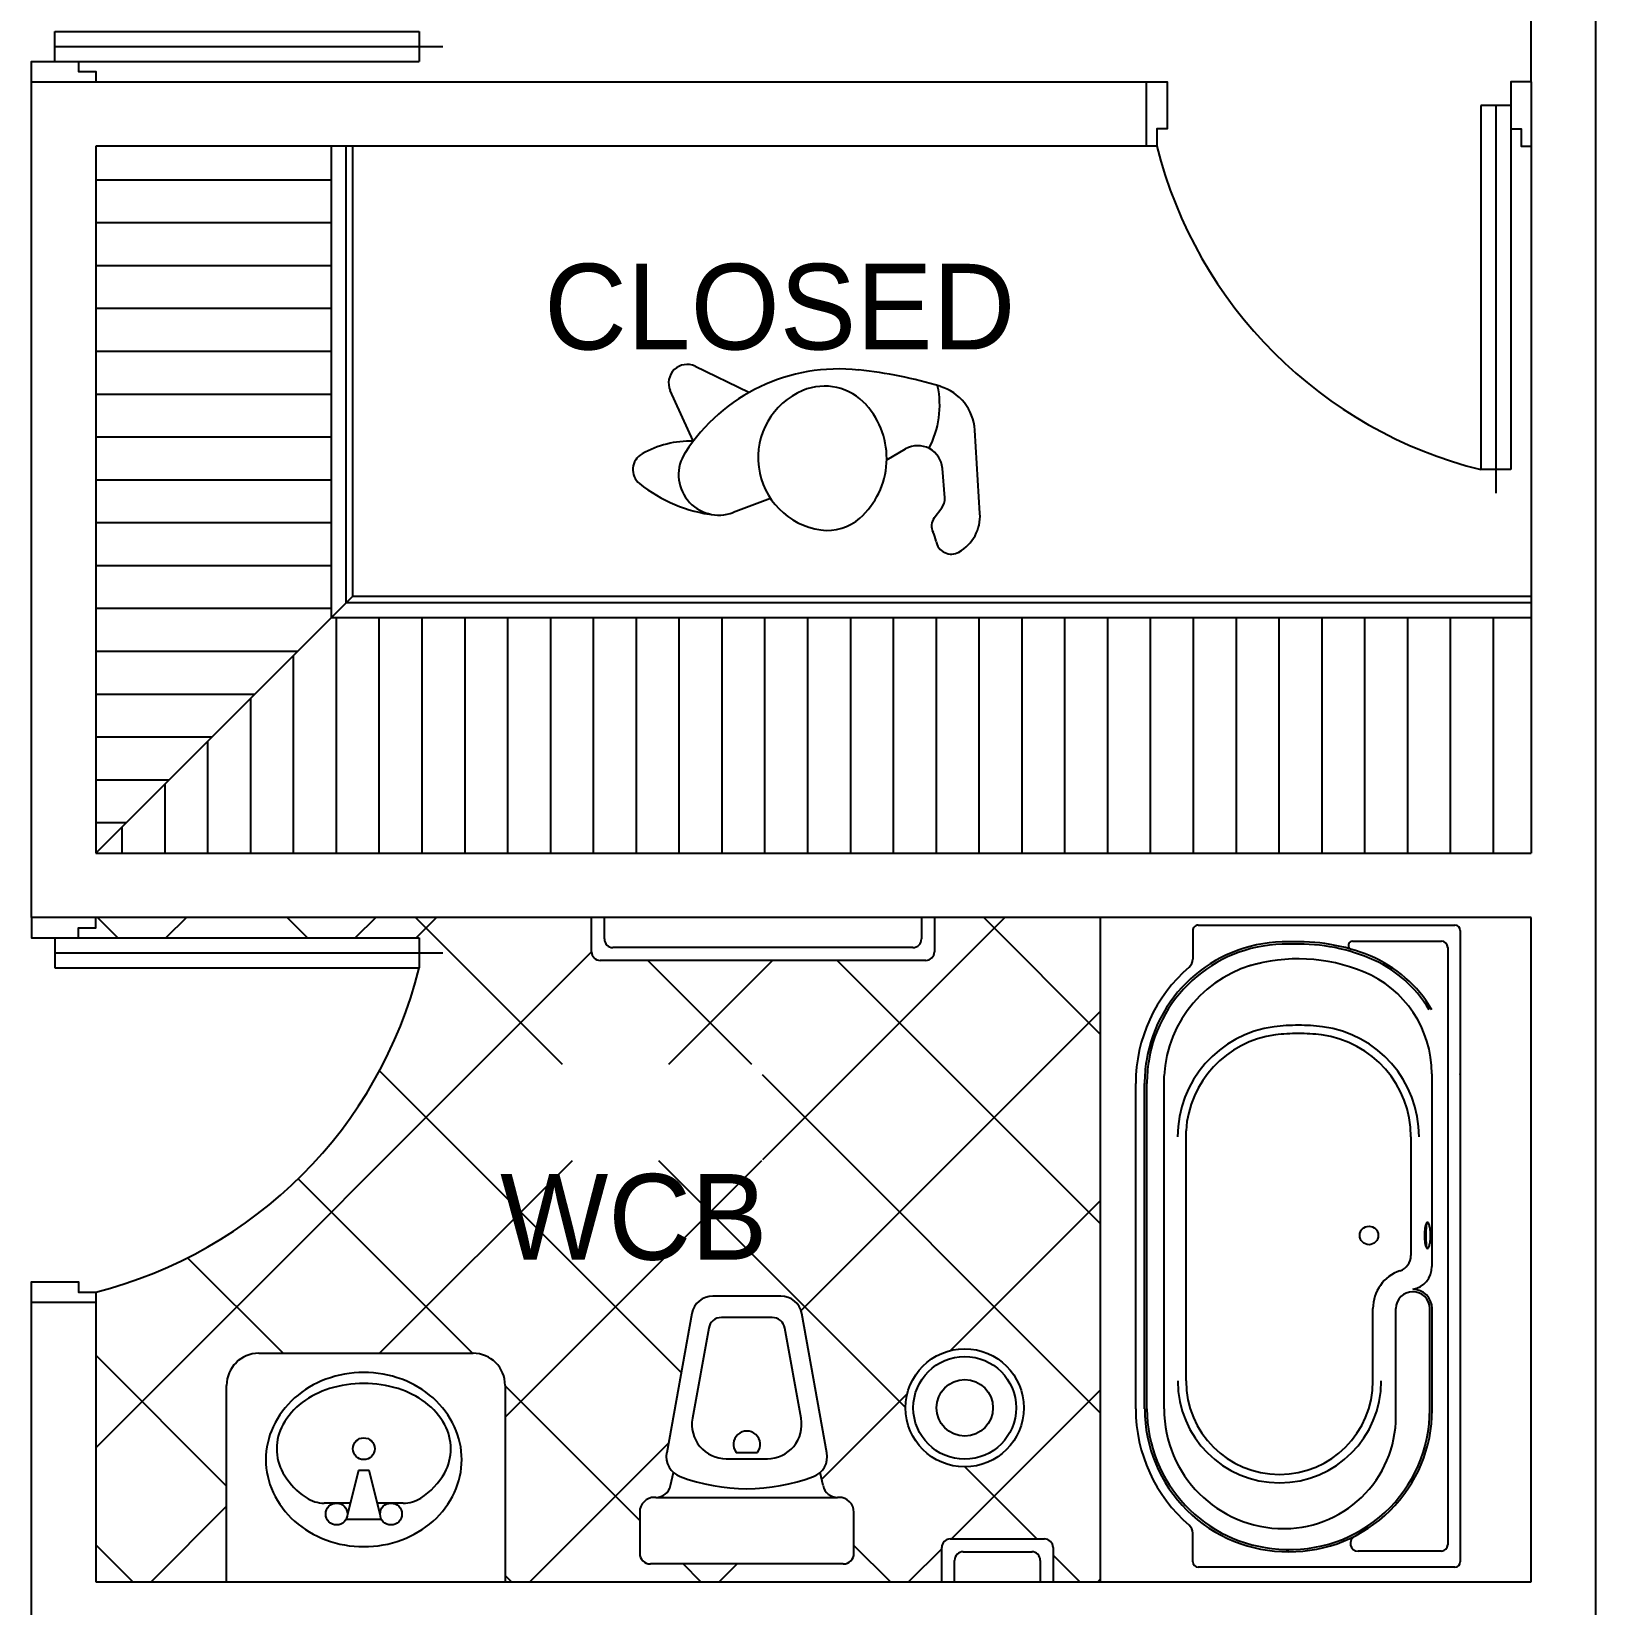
# Model space of a CAD drawing. Header units: inches. Extents: x 105.6 to 147.4, y 37.5 to 62.2.
# Drawn here: x 124.505 to 128.155, y 44.264 to 47.935 of the extents above; entities that cross this region are included whole.
import ezdxf

# ---------------------------------------------------------------- set-up
doc = ezdxf.new("R2010")
doc.units = ezdxf.units.IN
doc.header["$MEASUREMENT"] = 0
for name, color, linetype in [('detalle ventanas', 2, 'Continuous'), ('Gente', 11, 'Continuous'), ('Layer2', 4, 'Continuous'), ('muebles.', 1, 'Continuous'), ('ptyvt', 2, 'Continuous'), ('puertas y ventanas', 1, 'Continuous')]:
    doc.layers.add(name, color=color, linetype=linetype)
doc.layers.add('TEXTO', color=2, linetype='Continuous', lineweight=15)

# ---------------------------------------------------------------- blocks, each defined once
blk = doc.blocks.new('DEGHDFG')
at = {"color": 1, "linetype": 'Continuous'}
for p, q in [((268.5096, 333.7833), (268.5096, 335.2565)), ((268.522, 335.269), (269.1213, 335.269)), ((269.1338, 335.2565), (269.1338, 335.1897)), ((268.5387, 333.8232), (268.5387, 335.2165)), ((268.5537, 335.2315), (268.7478, 335.2315)), ((268.6598, 334.9177), (268.6598, 334.6656)), ((268.5753, 334.9015), (268.5753, 334.6656)), ((268.5807, 334.9015), (268.5807, 334.6656)), ((269.2008, 334.8994), (269.2008, 334.1221)), ((269.2407, 334.8994), (269.2407, 334.1404)), ((269.2462, 334.8994), (269.2462, 334.1404)), ((269.267, 334.8994), (269.267, 334.1404)), ((268.7135, 334.8345), (268.7135, 334.6656)), ((269.1496, 334.8345), (269.1496, 334.2507)), ((268.576, 334.1175), (268.576, 334.5674)), ((268.6248, 334.2648), (268.6248, 334.5418)), ((269.1338, 333.7833), (269.1338, 333.8501)), ((268.7612, 333.8083), (268.5537, 333.8083)), ((269.1213, 333.7708), (268.522, 333.7708))]:
    blk.add_line(p, q, dxfattribs=at)
blk.add_circle((268.7226, 334.4949), 0.0216, dxfattribs=at)
for centre, radius, start, end in [((268.522, 335.2565), 0.0125, 90, 180), ((269.1213, 335.2565), 0.0125, 0, 90), ((268.5537, 335.2165), 0.015, 90, 180), ((268.9066, 334.9015), 0.3313, 89.461, 180), ((268.907, 334.9015), 0.3263, 85.4325, 180), ((268.7478, 335.2131), 0.0184, 297.0034, 90), ((268.9128, 334.8994), 0.3333, 0, 90.5373), ((268.9128, 334.8994), 0.3279, 0, 86.4763), ((268.9211, 334.9177), 0.2613, 87.7185, 180), ((268.9211, 334.8994), 0.2797, 0, 90), ((269.1588, 335.1897), 0.025, 180, 229.2943), ((268.9091, 334.8994), 0.3579, 0, 49.2943), ((268.9315, 334.8345), 0.2376, 0, 180), ((268.9315, 334.8345), 0.2181, 0, 180), ((268.6203, 334.6656), 0.0449, 180, 270), ((268.6203, 334.6656), 0.0395, 180, 0), ((268.6203, 334.6656), 0.0932, 288.7631, 0), ((268.6301, 334.5674), 0.0541, 100.5023, 180), ((268.6623, 334.5418), 0.0375, 108.7631, 180), ((268.7065, 334.4949), 0.1276, 174.3935, 180), ((268.6465, 334.5008), 0.0672, 166.6674, 174.3935), ((268.6092, 334.5097), 0.0289, 150.2241, 166.6674), ((268.5861, 334.5228), 0.00235, 90, 150.2241), ((268.5861, 334.5228), 0.00235, 29.7759, 90), ((268.5302, 334.5119), 0.0591, 6.5949, 12.1924), ((268.5631, 334.5097), 0.0289, 13.3326, 29.7759), ((268.4429, 334.5018), 0.1469, 2.7417, 6.5949), ((268.2999, 334.4949), 0.2901, 360, 2.7417), ((268.5258, 334.5008), 0.0672, 5.6065, 13.3326), ((268.4657, 334.4949), 0.1276, 360, 5.6065), ((268.7065, 334.4949), 0.1276, 180, 185.6065), ((268.6465, 334.489), 0.0672, 185.6065, 193.3326), ((268.6092, 334.4802), 0.0289, 193.3326, 209.7759), ((268.5302, 334.478), 0.0591, 347.8076, 353.4051), ((268.5631, 334.4802), 0.0289, 330.2241, 346.6674), ((268.4429, 334.4881), 0.1469, 353.4051, 357.2583), ((268.2999, 334.4949), 0.2901, 357.2583, 0), ((268.5258, 334.489), 0.0672, 346.6674, 354.3935), ((268.4657, 334.4949), 0.1276, 354.3935, 0), ((268.5861, 334.467), 0.00235, 209.7759, 270), ((268.5861, 334.467), 0.00235, 270, 330.2241), ((268.8645, 334.2648), 0.2589, 180, 262.609), ((268.8645, 334.2648), 0.2397, 180, 262.609), ((268.9103, 334.2648), 0.2397, 277.391, 356.6233), ((268.9103, 334.2648), 0.2589, 277.391, 0), ((268.9091, 334.1404), 0.3579, 310.7057, 360), ((268.9091, 334.1404), 0.3317, 351.0274, 360), ((268.9091, 334.1404), 0.3371, 351.0274, 360), ((268.8874, 334.249), 0.3995, 198.9445, 199.2182), ((268.8333, 334.1175), 0.2573, 180, 247.6381), ((268.917, 334.1374), 0.2842, 281.9798, 356.8992), ((268.917, 334.1391), 0.3237, 268.7699, 351.0274), ((268.917, 334.1391), 0.3291, 268.8046, 351.0274), ((268.8874, 334.4412), 0.4368, 262.609, 270), ((268.8874, 334.4412), 0.4176, 262.609, 270), ((268.8874, 334.4412), 0.4176, 270, 277.391), ((268.8874, 334.4412), 0.4368, 270, 277.391), ((268.8333, 334.1175), 0.2973, 210.1713, 247.6381), ((268.8333, 334.1175), 0.2919, 210.7907, 247.6381), ((268.8874, 334.249), 0.4341, 247.6381, 272.9844), ((268.8874, 334.249), 0.3995, 247.6381, 286.8714), ((269.1588, 333.8501), 0.025, 130.7057, 180), ((268.5537, 333.8232), 0.015, 180, 270), ((268.8874, 334.249), 0.4395, 247.6381, 272.9585), ((268.7612, 333.8179), 0.00967, 269.9999, 73.6816), ((268.522, 333.7833), 0.0125, 180, 270), ((269.1213, 333.7833), 0.0125, 270, 0)]:
    blk.add_arc(centre, radius, start, end, dxfattribs=at)
blk = doc.blocks.new('MUBA02PL')
at = {"color": 0, "linetype": 'ByBlock'}
for p, q in [((0.025, -0.225), (0.025, 0.225)), ((0.1453, 0.25), (0.05, 0.25)), ((0.1803, 0.212), (0.1803, 0.215)), ((0.1803, 0.212), (0.1803, -0.212)), ((0.6089, 0.1284), (0.2844, 0.187)), ((0.2077, 0.1779), (0.2382, 0.171)), ((0.65, -0.0792), (0.65, 0.0792)), ((0.2844, -0.187), (0.6089, -0.1284)), ((0.2077, -0.1779), (0.2382, -0.171)), ((0.1803, -0.215), (0.1803, -0.212)), ((0.05, -0.25), (0.1453, -0.25))]:
    blk.add_line(p, q, dxfattribs=at)
for points in [[(0.5753, 0.0888), (0.3647, 0.1268, 0.467538), (0.2705, 0.0481), (0.2705, -0.0481, 0.467538), (0.3647, -0.1268), (0.5753, -0.0888, 0.362827), (0.6, -0.0593), (0.6, 0.0593, 0.362827)], [(0.285, -0.025, 2), (0.285, 0.025)]]:
    blk.add_lwpolyline(points, format="xyb", close=True, dxfattribs=at)
for centre, radius, start, end in [((0.05, 0.225), 0.025, 90, 180), ((0.1453, 0.215), 0.035, 0, 90), ((0.2153, 0.212), 0.035, 180, 257.3856), ((0.2755, 0.1378), 0.05, 79.7685, 159.3632), ((0.6415, 0), 0.441, 159.3632, 200.6368), ((0.6, 0.0792), 0.05, 0, 79.7685), ((0.6, -0.0792), 0.05, 280.2315, 0), ((0.2153, -0.212), 0.035, 102.6144, 180), ((0.2755, -0.1378), 0.05, 200.6368, 280.2315), ((0.1453, -0.215), 0.035, 270, 0), ((0.05, -0.225), 0.025, 180, 270)]:
    blk.add_arc(centre, radius, start, end, dxfattribs=at)
blk = doc.blocks.new('LAVABO')
at = {"color": 1}
for p, q in [((-0.778, -0.0803), (-0.695, -0.0803)), ((-0.7746, -0.093), (-0.7492, -0.1946)), ((-0.7238, -0.1946), (-0.6984, -0.093)), ((-0.8287, -0.1184), (-0.7683, -0.1184)), ((-0.7048, -0.1184), (-0.6442, -0.1184)), ((-0.7492, -0.1946), (-0.7238, -0.1946))]:
    blk.add_line(p, q, dxfattribs=at)
blk.add_lwpolyline([(-0.5079, -0.22, 0.109452), (-0.5249, -0.1434, 0.102376), (-0.5749, -0.0763, 0.093737), (-0.6478, -0.0326, 0.088426), (-0.7365, -0.0168, 0.088426), (-0.8252, -0.0326, 0.093737), (-0.8981, -0.0763, 0.102376), (-0.9481, -0.1434, 0.109452), (-0.9651, -0.22, 0.109452), (-0.9481, -0.2965, 0.102376), (-0.8981, -0.3637, 0.093737), (-0.8252, -0.4074, 0.088426), (-0.7365, -0.4232, 0.088426), (-0.6478, -0.4074, 0.093737), (-0.5749, -0.3637, 0.102376), (-0.5249, -0.2965, 0.109452)], format="xyb", close=True, dxfattribs=at)
for centre in [(-0.8, -0.093), (-0.673, -0.093), (-0.7365, -0.2454)]:
    blk.add_circle(centre, 0.0254, dxfattribs=at)
for centre, radius, start, end in [((-0.7819, -0.2686), 0.1638, 122.2598, 151.0888), ((-0.8287, -0.1946), 0.0762, 90, 122.2598), ((-0.6442, -0.1946), 0.0762, 56.0955, 90), ((-0.7186, -0.3053), 0.2096, 53.1301, 56.0955), ((-0.6911, -0.2686), 0.1638, 28.9112, 53.1301), ((-0.824, -0.2454), 0.1157, 151.0888, 180), ((-0.649, -0.2454), 0.1157, 0, 28.9112), ((-0.824, -0.2454), 0.1157, 180, 208.9112), ((-0.649, -0.2454), 0.1157, 331.0888, 0), ((-0.7819, -0.2221), 0.1638, 208.9112, 233.1301), ((-0.6911, -0.2221), 0.1638, 306.8699, 331.0888), ((-0.7544, -0.1855), 0.2096, 233.1301, 252.7421), ((-0.7186, -0.1855), 0.2096, 287.2579, 306.8699), ((-0.7365, -0.1277), 0.27, 252.7421, 270), ((-0.7365, -0.1277), 0.27, 270, 287.2579)]:
    blk.add_arc(centre, radius, start, end, dxfattribs=at)

msp = doc.modelspace()

# ---------------------------------------------------------------- hatches: boundary and pattern name
at = {"true_color": 0xc49980}
h = msp.add_hatch(dxfattribs=at)
h.set_pattern_fill('LINE', color=33, scale=0.8, style=0)
h.set_pattern_definition([(0, (50.51674, -7.41099), (0, 0.1), [])])
h.paths.add_polyline_path([(124.6551, 46.0175), (125.2051, 46.5675), (125.2051, 47.6675), (124.6551, 47.6675)])
h = msp.add_hatch(dxfattribs=at)
h.set_pattern_fill('LINE', color=33, scale=0.8, angle=90, style=0)
h.set_pattern_definition([(90, (50.51674, -7.71099), (-0.1, 6e-18), [])])
h.paths.add_polyline_path([(125.2051, 46.5675), (124.6551, 46.0175), (128.0051, 46.0175), (128.0051, 46.5675)])

# ---------------------------------------------------------------- linework, layer by layer
at = {"color": 2}
for p, q in [((124.5598, 47.9351), (125.4098, 47.9351)), ((127.8874, 47.7627), (127.8874, 46.9127)), ((124.5598, 45.7499), (125.4098, 45.7499))]:
    msp.add_line(p, q, dxfattribs=at)
at = {"color": 33}
for p, q in [((125.2051, 46.5675), (125.2051, 47.6675)), ((125.2551, 46.6175), (124.6551, 46.0175))]:
    msp.add_line(p, q, dxfattribs=at)
at = {"color": 33, "true_color": 0xc49980}
for p, q in [((125.2398, 46.6025), (125.2398, 47.6697)), ((125.2551, 46.6175), (125.2551, 47.6675)), ((125.2551, 46.6175), (128.0051, 46.6175)), ((125.2398, 46.6025), (128.0051, 46.6025)), ((125.2051, 46.5675), (128.0051, 46.5675))]:
    msp.add_line(p, q, dxfattribs=at)
at = {"color": 1}
for p, q in [((125.8121, 45.7875), (125.8121, 45.8675)), ((125.8421, 45.8175), (125.8421, 45.8675)), ((126.5821, 45.8675), (126.5821, 45.8175)), ((126.6121, 45.8675), (126.6121, 45.7875)), ((126.5621, 45.7975), (125.8621, 45.7975)), ((126.5921, 45.7675), (125.8321, 45.7675)), ((126.6493, 44.4175), (126.8692, 44.4175)), ((126.6293, 44.3175), (126.6293, 44.3975)), ((126.6793, 44.3875), (126.8401, 44.3875)), ((126.8892, 44.3975), (126.8892, 44.3175)), ((126.6593, 44.3175), (126.6593, 44.3675)), ((126.8592, 44.3675), (126.8592, 44.3175))]:
    msp.add_line(p, q, dxfattribs=at)
for radius in [0.1379, 0.1199, 0.0659]:
    msp.add_circle((126.6829, 44.7234), radius, dxfattribs=at)
for centre, start, end in [((125.8621, 45.8175), 180, 270), ((126.5621, 45.8175), 270, 360), ((125.8321, 45.7875), 180, 270), ((126.5921, 45.7875), 270, 360), ((126.6493, 44.3975), 90, 180), ((126.8692, 44.3975), 0, 90), ((126.6793, 44.3675), 90, 180), ((126.8392, 44.3675), 0, 90)]:
    msp.add_arc(centre, 0.02, start, end, dxfattribs=at)
at = {"layer": 'detalle ventanas', "color": 5}
for p, q in [((128.0051, 47.8175), (128.0051, 48.7421)), ((128.1551, 48.7421), (128.1551, 40.4175)), ((124.5051, 47.8175), (124.5051, 47.8175)), ((124.5051, 47.8175), (127.1074, 47.8175)), ((124.5051, 45.8675), (124.5051, 47.8175)), ((127.1074, 47.6675), (127.1074, 47.8175)), ((127.1074, 47.6675), (127.1074, 47.8175)), ((128.0051, 47.8175), (128.0051, 46.0175)), ((127.1074, 47.6675), (124.6551, 47.6675)), ((124.6551, 47.6675), (124.6551, 46.0175)), ((124.6551, 46.0175), (128.0051, 46.0175)), ((124.5051, 45.8675), (124.5051, 45.8675)), ((124.6551, 45.8675), (124.5051, 45.8675)), ((128.0051, 45.8675), (124.6551, 45.8675)), ((128.0051, 44.3175), (128.0051, 45.8675)), ((124.5051, 44.1675), (124.5051, 44.9699)), ((124.5051, 44.9699), (124.6551, 44.9699)), ((124.6551, 44.9699), (124.6551, 44.3175)), ((124.6551, 44.3175), (128.0051, 44.3175))]:
    msp.add_line(p, q, dxfattribs=at)
at = {"layer": 'Gente'}
for p, q in [((126.179, 47.0923), (126.0536, 47.1537)), ((126.0495, 46.9795), (125.9958, 47.0976)), ((126.7185, 46.8106), (126.7066, 47.0049)), ((126.5009, 46.9356), (126.5451, 46.9609)), ((126.6364, 46.8465), (126.6309, 46.9155)), ((126.2299, 46.8452), (126.1427, 46.8126)), ((126.6119, 46.8003), (126.6297, 46.8237))]:
    msp.add_line(p, q, dxfattribs=at)
for centre, radius, start, end in [((126.0348, 47.1153), 0.0428, 63.8988, 204.4247), ((126.3894, 46.7199), 0.4277, 83.8075, 147.0958), ((126.3201, 46.0813), 1.0704, 73.4031, 83.8075), ((126.3708, 46.9404), 0.17, 112.746, 261.956), ((126.3557, 46.9764), 0.131, 41.7971, 112.746), ((126.4091, 47.0633), 0.2155, 332.0521, 12.112), ((126.5933, 46.998), 0.1135, 3.5076, 73.4031), ((126.314, 46.9391), 0.1869, 311.7514, 41.7971), ((125.9503, 46.9128), 0.0419, 119.0732, 231.1184), ((126.0457, 46.7413), 0.2382, 89.0903, 119.0732), ((126.1096, 46.901), 0.0944, 147.0958, 290.5492), ((126.5736, 46.911), 0.0575, 4.5143, 119.7562), ((126.137, 47.1444), 0.3394, 231.1184, 263.572), ((126.603, 46.8439), 0.0334, 322.7892, 4.5143), ((126.6217, 46.8046), 0.097, 299.5813, 3.5076), ((126.3629, 46.8844), 0.1135, 261.956, 311.7514), ((126.6369, 46.7813), 0.0314, 142.7892, 208.134), ((126.5506, 46.7351), 0.0664, 9.2551, 28.134), ((126.6518, 46.7516), 0.0361, 189.2551, 299.5813)]:
    msp.add_arc(centre, radius, start, end, dxfattribs=at)
at = {"layer": 'Layer2', "color": 14}
for p, q in [((124.707, 45.8199), (124.6594, 45.8675)), ((124.8665, 45.8675), (124.8189, 45.8199)), ((125.149, 45.8199), (125.1014, 45.8675)), ((125.3084, 45.8675), (125.2608, 45.8199)), ((125.7441, 45.5248), (125.4014, 45.8675)), ((125.4504, 45.8675), (125.4027, 45.8199)), ((126.7762, 45.8675), (126.2107, 45.302)), ((126.9998, 45.5949), (126.7272, 45.8675)), ((125.8121, 45.7873), (124.6551, 44.6302)), ((126.186, 45.5248), (125.9433, 45.7675)), ((126.2342, 45.7675), (125.9915, 45.5248)), ((126.9998, 45.153), (126.3852, 45.7675)), ((126.9998, 45.6491), (126.301, 44.9503)), ((126.0212, 44.8058), (125.3171, 45.5098)), ((126.9998, 44.711), (126.2107, 45.5001)), ((125.7666, 45.2998), (125.3176, 44.8508)), ((126.2085, 45.2998), (125.6105, 44.7018)), ((126.5449, 44.7239), (125.969, 45.2998)), ((125.5342, 44.8508), (125.1273, 45.2576)), ((126.9998, 45.2072), (126.65, 44.8574)), ((125.0922, 44.8508), (124.8695, 45.0735)), ((124.9605, 44.5406), (124.6551, 44.846)), ((125.9244, 44.4606), (125.6105, 44.7745)), ((126.5489, 44.7563), (126.349, 44.5564)), ((126.9998, 44.7652), (126.652, 44.4175)), ((125.9914, 44.6407), (125.6681, 44.3175)), ((126.8514, 44.4175), (126.6833, 44.5855)), ((124.9605, 44.4938), (124.7842, 44.3175)), ((124.7417, 44.3175), (124.6551, 44.4041)), ((126.5094, 44.3175), (126.4244, 44.4025)), ((126.6293, 44.3948), (126.552, 44.3175)), ((126.9514, 44.3175), (126.8892, 44.3797)), ((126.0675, 44.3175), (126.0257, 44.3593)), ((126.1519, 44.3593), (126.1101, 44.3175)), ((125.6255, 44.3175), (125.6105, 44.3325))]:
    msp.add_line(p, q, dxfattribs=at)
at = {"layer": 'Layer2', "color": 11, "linetype": 'Continuous', "lineweight": -2}
msp.add_line((126.9998, 44.3233), (126.994, 44.3175), dxfattribs=at)
at = {"layer": 'muebles.', "color": 2}
msp.add_line((126.9998, 44.3175), (126.9998, 45.8675), dxfattribs=at)
at = {"layer": 'muebles.', "color": 1}
for p, q in [((125.0355, 44.8508), (125.5355, 44.8508)), ((125.0355, 44.8508), (125.5355, 44.8508)), ((124.9605, 44.3175), (124.9605, 44.7758)), ((125.6105, 44.7758), (125.6105, 44.3175))]:
    msp.add_line(p, q, dxfattribs=at)
for centre, start, end in [((125.0355, 44.7758), 90, 180), ((125.5355, 44.7758), 0, 90)]:
    msp.add_arc(centre, 0.075, start, end, dxfattribs=at)
at = {"layer": 'ptyvt', "linetype": 'Continuous'}
for p, q in [((124.5598, 47.9351), (125.4098, 47.9351)), ((124.5598, 47.8651), (124.5598, 47.9351)), ((125.4098, 47.9351), (125.4098, 47.8651)), ((124.5598, 47.8651), (125.4098, 47.8651)), ((127.8874, 47.7627), (127.8874, 46.9127)), ((127.9574, 47.7627), (127.8874, 47.7627)), ((127.9574, 47.7627), (127.9574, 46.9127)), ((127.8874, 46.9127), (127.8874, 46.9127)), ((127.9574, 46.9127), (127.8874, 46.9127)), ((124.5598, 45.8199), (125.4098, 45.8199)), ((124.5598, 45.8199), (124.5598, 45.7499)), ((125.4098, 45.8199), (125.4098, 45.7499)), ((124.5598, 45.7499), (125.4098, 45.7499)), ((125.4098, 45.7499), (125.4098, 45.7499))]:
    msp.add_line(p, q, dxfattribs=at)
at = {"layer": 'ptyvt', "color": 1, "linetype": 'Continuous'}
for p, q in [((124.5598, 47.9001), (125.4648, 47.9001)), ((127.9224, 47.7627), (127.9224, 46.8577)), ((124.5598, 45.7849), (125.4648, 45.7849))]:
    msp.add_line(p, q, dxfattribs=at)
for centre, start, end in [((128.1387, 47.9206), 194.1053, 256.0016), ((124.4019, 46.0011), 284.1053, 346.0016)]:
    msp.add_arc(centre, 1.0388, start, end, dxfattribs=at)
at = {"layer": 'puertas y ventanas', "color": 2}
for points in [[(124.5051, 47.8175), (124.5051, 47.8651), (124.6146, 47.8651), (124.6146, 47.8413), (124.6551, 47.8413), (124.6551, 47.8175)], [(127.1074, 47.8175), (127.1551, 47.8175), (127.1551, 47.7079), (127.1312, 47.7079), (127.1312, 47.6675), (127.1074, 47.6675)], [(128.0051, 47.8175), (127.9574, 47.8175), (127.9574, 47.7079), (127.9812, 47.7079), (127.9812, 47.6675), (128.0051, 47.6675)], [(124.5051, 45.8675), (124.5051, 45.8199), (124.6146, 45.8199), (124.6146, 45.8437), (124.6551, 45.8437), (124.6551, 45.8675)], [(124.5051, 44.9699), (124.5051, 45.0175), (124.6146, 45.0175), (124.6146, 44.9937), (124.6551, 44.9937), (124.6551, 44.9699)]]:
    msp.add_lwpolyline(points, dxfattribs=at)

# ---------------------------------------------------------------- block references
at = {"layer": 'muebles.'}
for name, p, rotation in [('DEGHDFG', (396.349, 379.6206), 179.9999999999707), ('LAVABO', (124.5441, 44.3827), 180), ('LAVABO', (124.5441, 44.3827), 180)]:
    msp.add_blockref(name, p, dxfattribs=dict(at, rotation=rotation))
at = {"layer": 'muebles.', "color": 1, "rotation": 90}
msp.add_blockref('MUBA02PL', (126.1744, 44.3343), dxfattribs=at)

# ---------------------------------------------------------------- texts
at = {"layer": 'TEXTO'}
for s, p in [('CLOSED', (125.7014, 47.193)), ('WCB', (125.5987, 45.0691))]:
    msp.add_text(s, height=0.2, dxfattribs=at).set_placement(p)

doc.saveas('drawing.dxf')
